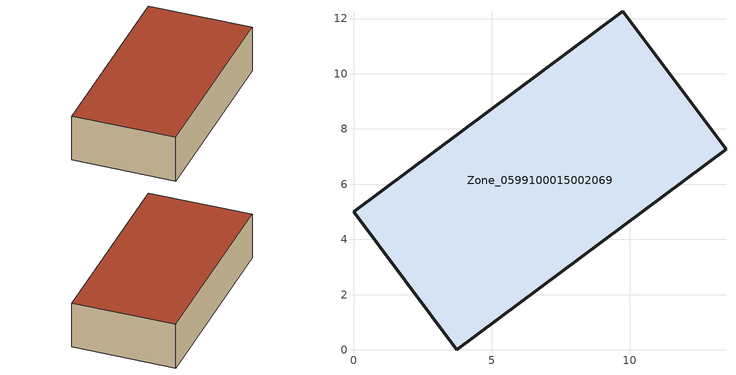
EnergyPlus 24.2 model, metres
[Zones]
Zone_0599100015002069
 floor ground (C_G): 9.75,12.27 13.49,7.27 3.75,0 0,5 z0.96
 wall outside (C_F): 13.49,7.27 9.75,12.27 0,5 3.75,0 13.49,7.27 z0.96:3.89
 roof outside (C_R): 0,5 3.75,0 13.49,7.27 9.75,12.27 z3.89
[BUILDING]
Pand.0599100015002069: North Axis=0; Terrain=City; Loads Convergence Tolerance Value=0.04; Temperature Convergence Tolerance Value=0.4; Solar Distribution=FullExterior; Maximum Number of Warmup Days=25; Minimum Number of Warmup Days=1
[Site:Location]
Rotterdam.The.Hague.AP_ZH_NLD Design_Conditions: Latitude=51.96; Longitude=4.45; Time Zone=1; Elevation=-4.5
[SITE:GROUNDTEMPERATURE:BUILDINGSURFACE]
18, 18, 18, 18, 18, 18, 18, 18, 18, 18, 18, 18
[MATERIAL] Thermal Absorptance=0.9; Solar Absorptance=0.7; Visible Absorptance=0.7
Name | Roughness | Thickness | Conductivity | Density | Specific Heat
G.TI.1975-1991 | MediumSmooth | 0.15 | 0.288461 | 540 | 1210
F.TI.1975-1991 | Rough | 0.3 | 0.230769 | 1920 | 840
R.TI.1975-1991 | MediumRough | 0.2 | 0.153846 | 1500 | 1000
[CONSTRUCTION]
C_G: G.TI.1975-1991
C_F: F.TI.1975-1991
C_R: R.TI.1975-1991
[ZONE]
Zone_0599100015002069: Type=1; Multiplier=1; Ceiling Height=Autocalculate; Volume=Autocalculate; Floor Area=autocalculate; Part of Total Floor Area=Yes
[ZONEINFILTRATION:DESIGNFLOWRATE]
Infil_Zone_0599100015002069: Zone or ZoneList or Space or SpaceList=Zone_0599100015002069; Schedule=AlwaysOn; Design Flow Rate Calculation Method=Flow/Area; Flow Rate per Floor Area=0.003; Constant Term Coefficient=1; Temperature Term Coefficient=0; Velocity Term Coefficient=0; Velocity Squared Term Coefficient=0
[HVACTEMPLATE:ZONE:IDEALLOADSAIRSYSTEM]
Zone_0599100015002069: Maximum Heating Supply Air Temperature=50; Minimum Cooling Supply Air Temperature=13; Maximum Heating Supply Air Humidity Ratio=0.0156; Minimum Cooling Supply Air Humidity Ratio=0.0077; Heating Limit=NoLimit; Cooling Limit=NoLimit; Dehumidification Control Type=ConstantSensibleHeatRatio; Cooling Sensible Heat Ratio=0.7; Dehumidification Setpoint=60; Humidification Control Type=None; Humidification Setpoint=30; Outdoor Air Method=None; Outdoor Air Flow Rate per Person=0.00944; Outdoor Air Flow Rate per Zone Floor Area=0; Outdoor Air Flow Rate per Zone=0; Demand Controlled Ventilation Type=None; Outdoor Air Economizer Type=NoEconomizer; Heat Recovery Type=None; Sensible Heat Recovery Effectiveness=0.7; Latent Heat Recovery Effectiveness=0.65
[ZONECONTROL:THERMOSTAT]
ThermostatControl_Zone_0599100015002069: Zone or ZoneList=Zone_0599100015002069; Control Type Schedule=DualSetpointControlType; Control 1=Thermostat_Zone_0599100015002069; Temperature Difference Between Cutout And Setpoint=0
[THERMOSTATSETPOINT:DUALSETPOINT]
Thermostat_Zone_0599100015002069: Heating Setpoint Temperature Schedule=HeatingSetpoint_Zone_0599100015002069; Cooling Setpoint Temperature Schedule=CoolingSetpoint_Zone_0599100015002069
[SCHEDULE:COMPACT]
HeatingSetpoint_Zone_0599100015002069: Through: 12/31, For: AllDays, Until: 24:00, 21
CoolingSetpoint_Zone_0599100015002069: Through: 12/31, For: AllDays, Until: 24:00, 24
DualSetpointControlType: Through: 12/31, For: AllDays, Until: 24:00, 4
AlwaysOn: Through: 12/31, For: AllDays, Until: 24:00, 1
